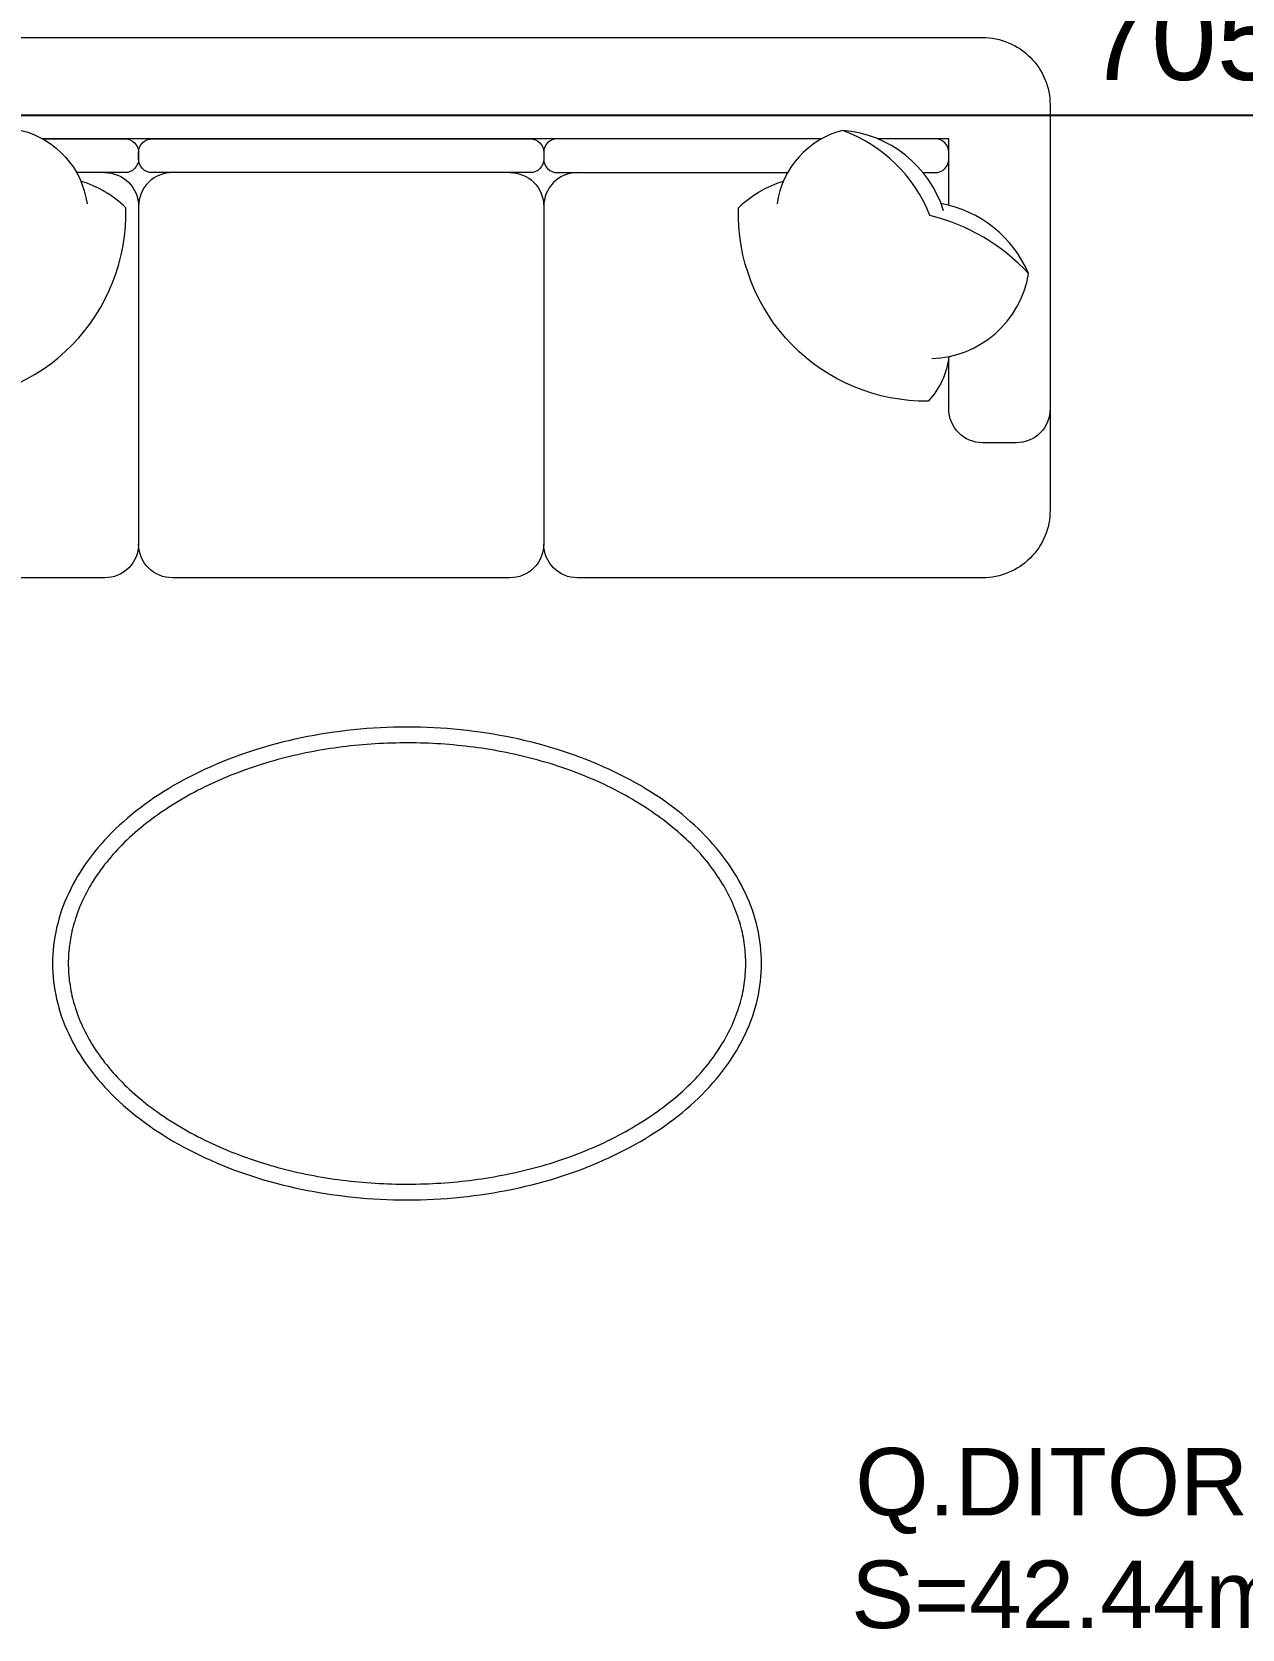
# Model space of a CAD drawing. Header units: centimetres. Extents: x 111832 to 117233, y -55119 to -48329.
# Drawn here: x 114171.2 to 114350.5, y -51262.7 to -51026.2 of the extents above; entities that cross this region are included whole.
import ezdxf

# ---------------------------------------------------------------- set-up
doc = ezdxf.new("R2010")
doc.units = ezdxf.units.CM
doc.header["$LTSCALE"] = 50
doc.header["$MEASUREMENT"] = 0
doc.layers.get('0').update_dxf_attribs({"color": 8})
doc.layers.add('COTE 50ème', color=1, linetype='Continuous')
doc.layers.add('DEMOL', color=7, linetype='Continuous', lineweight=60, true_color=0xe6ac00)
doc.layers.add('mobilimi', color=8, linetype='Continuous', lineweight=9)
doc.styles.add('RS_TEXT_1.50', font='arial.ttf', dxfattribs={"height": 12.5})
doc.styles.add('RS_TXT_50', font='arial.ttf', dxfattribs={"height": 12.5})
doc.dimstyles.new('RS_50CM_LINEAIRE', dxfattribs={"dimscale": 5, "dimtxt": 12.5, "dimasz": 1.5, "dimexe": 1, "dimexo": 2.5, "dimgap": 1, "dimtad": 1, "dimdec": 1, "dimrnd": 0.5, "dimdsep": 46, "dimtxsty": 'RS_TXT_50', "dimblk1": 'ARCHTICK', "dimblk2": 'ARCHTICK', "dimsah": 1, "dimcen": 2.5, "dimdle": 1, "dimclrt": 4, "dimadec": 0, "dimazin": 2, "dimtfac": 1, "dimtdec": 1, "dimtix": 1, "dimtmove": 2, "dimatfit": 3, "dimfxl": 1, "dimtolj": 1, "dimtzin": 0, "dimarcsym": 0})

# ---------------------------------------------------------------- blocks, each defined once
blk = doc.blocks.new('_ArchTick')
at = {"color": 0, "linetype": 'ByBlock', "const_width": 0.15}
blk.add_lwpolyline([(-0.5, -0.5), (0.5, 0.5)], dxfattribs=at)
blk = doc.blocks.new('*D1087')
at = {"layer": 'COTE 50ème', "color": 0, "lineweight": -2, "ltscale": 0.5, "transparency": 16777216}
for p, q in [((113989.37, -51025.23), (113989.37, -51043.52)), ((114694.37, -51025.23), (114694.37, -51043.52)), ((113984.37, -51038.52), (114699.37, -51038.52))]:
    blk.add_line(p, q, dxfattribs=at)
at = {"layer": 'Defpoints', "color": 0, "ltscale": 0.5, "transparency": 16777216}
for p in [(113989.37, -51012.73), (114694.37, -51012.73), (114694.37, -51038.52)]:
    blk.add_point(p, dxfattribs=at)
at = {"layer": 'COTE 50ème', "color": 0, "lineweight": -2, "ltscale": 0.5, "transparency": 16777216, "xscale": 7.5, "yscale": 7.5, "zscale": 7.5, "rotation": 180}
blk.add_blockref('_ArchTick', (113989.37, -51038.52), dxfattribs=at)
at = {"layer": 'COTE 50ème', "color": 0, "lineweight": -2, "ltscale": 0.5, "transparency": 16777216, "xscale": 7.5, "yscale": 7.5, "zscale": 7.5}
blk.add_blockref('_ArchTick', (114694.37, -51038.52), dxfattribs=at)
at = {"layer": 'COTE 50ème', "color": 4, "ltscale": 0.5, "transparency": 16777216, "insert": (114341.87, -51027.14), "char_height": 12.5, "attachment_point": 5, "style": 'RS_TXT_50'}
blk.add_mtext('\\A1;705', dxfattribs=at)

msp = doc.modelspace()

# ---------------------------------------------------------------- linework, layer by layer
at = {"layer": 'mobilimi'}
for points in [[(114322.04, -51097.02, -0.414214), (114312.04, -51107.02), (114252.04, -51107.02, -0.414214), (114247.04, -51102.02, -0.414214), (114242.04, -51107.02), (114192.04, -51107.02, -0.414214), (114187.04, -51102.02, -0.414214), (114182.04, -51107.02), (114122.04, -51107.02, -0.414214), (114112.04, -51097.02), (114112.04, -51037.02, -0.414214), (114122.04, -51027.02), (114312.04, -51027.02, -0.414214), (114322.04, -51037.02)], [(114189.04, -51042.02), (114245.04, -51042.02, -0.414214), (114247.04, -51044.02), (114247.04, -51045.02, -0.414214), (114245.04, -51047.02), (114189.04, -51047.02, -0.414214), (114187.04, -51045.02), (114187.04, -51044.02, -0.414214)]]:
    msp.add_lwpolyline(points, format="xyb", close=True, dxfattribs=at)
for points in [[(114154.75, -51052.69, -0.306663), (114169.67, -51040.77, -0.30633), (114179.41, -51051.66, 0.872847)], [(114306.27, -51052.69, 0.306663), (114291.35, -51040.77, 0.30633), (114281.61, -51051.66, -0.872847)], [(114318.86, -51061.97, 0.14773), (114304.25, -51053.38, 0.213343), (114291.35, -51040.77, 0.178662)], [(114172.81, -51042.02), (114185.04, -51042.02, -0.414214), (114187.04, -51044.02), (114187.04, -51045.02, -0.414214), (114185.04, -51047.02), (114177.85, -51047.02, -0.414214)], [(114288.21, -51042.02), (114249.04, -51042.02, 0.414214), (114247.04, -51044.02), (114247.04, -51045.02, 0.414214), (114249.04, -51047.02), (114283.17, -51047.02, 0.414214)], [(114305.04, -51042.02), (114296.52, -51042.02, 0.414214)], [(114303.23, -51047.02), (114305.04, -51047.02, 0.414214), (114307.04, -51045.02), (114307.04, -51044.02, 0.414214), (114305.04, -51042.02)], [(114153.97, -51074.27, 0.165541), (114157.06, -51080.87, 0.425989), (114185.14, -51052.23, 0.121523), (114178.48, -51048.28, -7.115464)], [(114182.04, -51047.02, -0.414214), (114187.04, -51052.02), (114187.04, -51102.02, -0.414214)], [(114192.04, -51047.02, 0.414214), (114187.04, -51052.02)], [(114242.04, -51047.02, -0.414214), (114247.04, -51052.02)], [(114252.04, -51047.02, 0.414214), (114247.04, -51052.02), (114247.04, -51102.02, 0.414214)], [(114307.05, -51074.27, -0.165541), (114303.96, -51080.87, -0.425989), (114275.88, -51052.23, -0.121523), (114282.55, -51048.28, 7.115464)], [(114304.53, -51074.57, 0.356772), (114318.86, -51061.97, 0.249542), (114305.88, -51051.58, -9.61688)], [(114322.04, -51082.02, -0.414214), (114317.04, -51087.02), (114312.04, -51087.02, -0.414214), (114307.04, -51082.02), (114307.04, -51074.27)]]:
    msp.add_lwpolyline(points, format="xyb", dxfattribs=at)
for points in [[(114288.21, -51042.02), (114172.81, -51042.02)], [(114307.04, -51051.84), (114307.04, -51042.02), (114296.52, -51042.02)]]:
    msp.add_lwpolyline(points, dxfattribs=at)
for points in [[(114174.3, -51164.14, 0), (114174.31, -51164.8, 0), (114174.33, -51165.46, 0), (114174.38, -51166.12, 0), (114174.45, -51166.78, 0), (114174.53, -51167.44, 0), (114174.63, -51168.1, 0), (114174.76, -51168.76, 0), (114174.9, -51169.42, 0), (114175.06, -51170.07, 0), (114175.23, -51170.72, 0), (114175.43, -51171.37, 0), (114175.64, -51172.02, 0), (114175.88, -51172.66, 0), (114176.13, -51173.3, 0), (114176.4, -51173.94, 0), (114176.69, -51174.57, 0), (114176.99, -51175.2, 0), (114177.31, -51175.83, 0), (114177.65, -51176.45, 0), (114178.01, -51177.07, 0), (114178.39, -51177.68, 0), (114178.78, -51178.29, 0), (114179.19, -51178.89, 0), (114179.62, -51179.49, 0), (114180.06, -51180.09, 0), (114180.53, -51180.67, 0), (114181, -51181.25, 0), (114181.5, -51181.83, 0), (114182.01, -51182.4, 0), (114182.53, -51182.96, 0), (114183.08, -51183.51, 0), (114183.63, -51184.06, 0), (114184.21, -51184.6, 0), (114184.8, -51185.14, 0), (114185.4, -51185.66, 0), (114186.02, -51186.18, 0), (114186.65, -51186.69, 0), (114187.3, -51187.19, 0), (114187.96, -51187.69, 0), (114188.63, -51188.17, 0), (114189.32, -51188.65, 0), (114190.03, -51189.12, 0), (114190.74, -51189.58, 0), (114191.47, -51190.03, 0), (114192.21, -51190.47, 0), (114192.97, -51190.9, 0), (114193.73, -51191.32, 0), (114194.51, -51191.74, 0), (114195.3, -51192.14, 0), (114196.1, -51192.53, 0), (114196.91, -51192.91, 0), (114197.73, -51193.28, 0), (114198.57, -51193.65, 0), (114199.41, -51194, 0), (114200.26, -51194.34, 0), (114201.12, -51194.67, 0), (114201.99, -51194.98, 0), (114202.87, -51195.29, 0), (114203.76, -51195.59, 0), (114204.66, -51195.87, 0), (114205.56, -51196.15, 0), (114206.48, -51196.41, 0), (114207.4, -51196.66, 0), (114208.32, -51196.9, 0), (114209.26, -51197.13, 0), (114210.2, -51197.34, 0), (114211.14, -51197.54, 0), (114212.09, -51197.74, 0), (114213.05, -51197.92, 0), (114214.01, -51198.08, 0), (114214.98, -51198.24, 0), (114215.95, -51198.38, 0), (114216.92, -51198.51, 0), (114217.9, -51198.63, 0), (114218.88, -51198.74, 0), (114219.86, -51198.83, 0), (114220.85, -51198.91, 0), (114221.84, -51198.98, 0), (114222.83, -51199.04, 0), (114223.82, -51199.08, 0), (114224.81, -51199.11, 0), (114225.8, -51199.13, 0), (114226.8, -51199.14, 0), (114227.79, -51199.13, 0), (114228.78, -51199.11, 0), (114229.78, -51199.08, 0), (114230.77, -51199.04, 0), (114231.76, -51198.98, 0), (114232.75, -51198.91, 0), (114233.73, -51198.83, 0), (114234.71, -51198.74, 0), (114235.7, -51198.63, 0), (114236.67, -51198.51, 0), (114237.65, -51198.38, 0), (114238.62, -51198.24, 0), (114239.58, -51198.08, 0), (114240.54, -51197.92, 0), (114241.5, -51197.74, 0), (114242.45, -51197.54, 0), (114243.4, -51197.34, 0), (114244.34, -51197.13, 0), (114245.27, -51196.9, 0), (114246.2, -51196.66, 0), (114247.12, -51196.41, 0), (114248.03, -51196.15, 0), (114248.93, -51195.87, 0), (114249.83, -51195.59, 0), (114250.72, -51195.29, 0), (114251.6, -51194.98, 0), (114252.47, -51194.67, 0), (114253.33, -51194.34, 0), (114254.19, -51194, 0), (114255.03, -51193.65, 0), (114255.86, -51193.28, 0), (114256.68, -51192.91, 0), (114257.49, -51192.53, 0), (114258.29, -51192.14, 0), (114259.08, -51191.74, 0), (114259.86, -51191.32, 0), (114260.63, -51190.9, 0), (114261.38, -51190.47, 0), (114262.12, -51190.03, 0), (114262.85, -51189.58, 0), (114263.57, -51189.12, 0), (114264.27, -51188.65, 0), (114264.96, -51188.17, 0), (114265.63, -51187.69, 0), (114266.3, -51187.19, 0), (114266.94, -51186.69, 0), (114267.58, -51186.18, 0), (114268.19, -51185.66, 0), (114268.8, -51185.14, 0), (114269.39, -51184.6, 0), (114269.96, -51184.06, 0), (114270.52, -51183.51, 0), (114271.06, -51182.96, 0), (114271.59, -51182.4, 0), (114272.1, -51181.83, 0), (114272.59, -51181.25, 0), (114273.07, -51180.67, 0), (114273.53, -51180.09, 0), (114273.97, -51179.49, 0), (114274.4, -51178.89, 0), (114274.81, -51178.29, 0), (114275.2, -51177.68, 0), (114275.58, -51177.07, 0), (114275.94, -51176.45, 0), (114276.28, -51175.83, 0), (114276.6, -51175.2, 0), (114276.91, -51174.57, 0), (114277.2, -51173.94, 0), (114277.46, -51173.3, 0), (114277.72, -51172.66, 0), (114277.95, -51172.02, 0), (114278.16, -51171.37, 0), (114278.36, -51170.72, 0), (114278.54, -51170.07, 0), (114278.7, -51169.42, 0), (114278.84, -51168.76, 0), (114278.96, -51168.1, 0), (114279.06, -51167.44, 0), (114279.15, -51166.78, 0), (114279.21, -51166.12, 0), (114279.26, -51165.46, 0), (114279.29, -51164.8, 0), (114279.3, -51164.14, 0), (114279.29, -51163.47, 0), (114279.26, -51162.81, 0), (114279.21, -51162.15, 0), (114279.15, -51161.49, 0), (114279.06, -51160.83, 0), (114278.96, -51160.17, 0), (114278.84, -51159.51, 0), (114278.7, -51158.86, 0), (114278.54, -51158.2, 0), (114278.36, -51157.55, 0), (114278.16, -51156.9, 0), (114277.95, -51156.26, 0), (114277.72, -51155.61, 0), (114277.46, -51154.97, 0), (114277.2, -51154.33, 0), (114276.91, -51153.7, 0), (114276.6, -51153.07, 0), (114276.28, -51152.44, 0), (114275.94, -51151.82, 0), (114275.58, -51151.2, 0), (114275.2, -51150.59, 0), (114274.81, -51149.98, 0), (114274.4, -51149.38, 0), (114273.97, -51148.78, 0), (114273.53, -51148.19, 0), (114273.07, -51147.6, 0), (114272.59, -51147.02, 0), (114272.1, -51146.45, 0), (114271.59, -51145.88, 0), (114271.06, -51145.32, 0), (114270.52, -51144.76, 0), (114269.96, -51144.21, 0), (114269.39, -51143.67, 0), (114268.8, -51143.14, 0), (114268.19, -51142.61, 0), (114267.58, -51142.09, 0), (114266.94, -51141.58, 0), (114266.3, -51141.08, 0), (114265.63, -51140.59, 0), (114264.96, -51140.1, 0), (114264.27, -51139.62, 0), (114263.57, -51139.15, 0), (114262.85, -51138.7, 0), (114262.12, -51138.25, 0), (114261.38, -51137.8, 0), (114260.63, -51137.37, 0), (114259.86, -51136.95, 0), (114259.08, -51136.54, 0), (114258.29, -51136.14, 0), (114257.49, -51135.74, 0), (114256.68, -51135.36, 0), (114255.86, -51134.99, 0), (114255.03, -51134.63, 0), (114254.19, -51134.28, 0), (114253.33, -51133.94, 0), (114252.47, -51133.61, 0), (114251.6, -51133.29, 0), (114250.72, -51132.98, 0), (114249.83, -51132.69, 0), (114248.93, -51132.4, 0), (114248.03, -51132.13, 0), (114247.12, -51131.86, 0), (114246.2, -51131.61, 0), (114245.27, -51131.38, 0), (114244.34, -51131.15, 0), (114243.4, -51130.93, 0), (114242.45, -51130.73, 0), (114241.5, -51130.54, 0), (114240.54, -51130.36, 0), (114239.58, -51130.19, 0), (114238.62, -51130.04, 0), (114237.65, -51129.89, 0), (114236.67, -51129.76, 0), (114235.7, -51129.64, 0), (114234.71, -51129.54, 0), (114233.73, -51129.44, 0), (114232.75, -51129.36, 0), (114231.76, -51129.29, 0), (114230.77, -51129.24, 0), (114229.78, -51129.19, 0), (114228.78, -51129.16, 0), (114227.79, -51129.14, 0), (114226.8, -51129.14, 0), (114225.8, -51129.14, 0), (114224.81, -51129.16, 0), (114223.82, -51129.19, 0), (114222.83, -51129.24, 0), (114221.84, -51129.29, 0), (114220.85, -51129.36, 0), (114219.86, -51129.44, 0), (114218.88, -51129.54, 0), (114217.9, -51129.64, 0), (114216.92, -51129.76, 0), (114215.95, -51129.89, 0), (114214.98, -51130.04, 0), (114214.01, -51130.19, 0), (114213.05, -51130.36, 0), (114212.09, -51130.54, 0), (114211.14, -51130.73, 0), (114210.2, -51130.93, 0), (114209.26, -51131.15, 0), (114208.32, -51131.38, 0), (114207.4, -51131.61, 0), (114206.48, -51131.86, 0), (114205.56, -51132.13, 0), (114204.66, -51132.4, 0), (114203.76, -51132.69, 0), (114202.87, -51132.98, 0), (114201.99, -51133.29, 0), (114201.12, -51133.61, 0), (114200.26, -51133.94, 0), (114199.41, -51134.28, 0), (114198.57, -51134.63, 0), (114197.73, -51134.99, 0), (114196.91, -51135.36, 0), (114196.1, -51135.74, 0), (114195.3, -51136.14, 0), (114194.51, -51136.54, 0), (114193.73, -51136.95, 0), (114192.97, -51137.37, 0), (114192.21, -51137.8, 0), (114191.47, -51138.25, 0), (114190.74, -51138.7, 0), (114190.03, -51139.15, 0), (114189.32, -51139.62, 0), (114188.63, -51140.1, 0), (114187.96, -51140.59, 0), (114187.3, -51141.08, 0), (114186.65, -51141.58, 0), (114186.02, -51142.09, 0), (114185.4, -51142.61, 0), (114184.8, -51143.14, 0), (114184.21, -51143.67, 0), (114183.63, -51144.21, 0), (114183.08, -51144.76, 0), (114182.53, -51145.32, 0), (114182.01, -51145.88, 0), (114181.5, -51146.45, 0), (114181, -51147.02, 0), (114180.53, -51147.6, 0), (114180.06, -51148.19, 0), (114179.62, -51148.78, 0), (114179.19, -51149.38, 0), (114178.78, -51149.98, 0), (114178.39, -51150.59, 0), (114178.01, -51151.2, 0), (114177.65, -51151.82, 0), (114177.31, -51152.44, 0), (114176.99, -51153.07, 0), (114176.69, -51153.7, 0), (114176.4, -51154.33, 0), (114176.13, -51154.97, 0), (114175.88, -51155.61, 0), (114175.64, -51156.26, 0), (114175.43, -51156.9, 0), (114175.23, -51157.55, 0), (114175.06, -51158.2, 0), (114174.9, -51158.86, 0), (114174.76, -51159.51, 0), (114174.63, -51160.17, 0), (114174.53, -51160.83, 0), (114174.45, -51161.49, 0), (114174.38, -51162.15, 0), (114174.33, -51162.81, 0), (114174.31, -51163.47, 0), (114174.3, -51164.14, 0)], [(114176.63, -51164.14, 0), (114176.63, -51164.49, 0), (114176.64, -51164.85, 0), (114176.66, -51165.22, 0), (114176.68, -51165.58, 0), (114176.71, -51165.94, 0), (114176.74, -51166.31, 0), (114176.78, -51166.68, 0), (114176.83, -51167.04, 0), (114176.89, -51167.41, 0), (114176.95, -51167.78, 0), (114177.02, -51168.16, 0), (114177.09, -51168.53, 0), (114177.17, -51168.9, 0), (114177.26, -51169.28, 0), (114177.36, -51169.66, 0), (114177.46, -51170.03, 0), (114177.58, -51170.41, 0), (114177.69, -51170.79, 0), (114177.82, -51171.17, 0), (114177.96, -51171.55, 0), (114178.1, -51171.93, 0), (114178.25, -51172.32, 0), (114178.4, -51172.7, 0), (114178.57, -51173.08, 0), (114178.74, -51173.46, 0), (114178.92, -51173.85, 0), (114179.11, -51174.23, 0), (114179.31, -51174.61, 0), (114179.52, -51175, 0), (114179.73, -51175.38, 0), (114179.95, -51175.76, 0), (114180.18, -51176.14, 0), (114180.42, -51176.53, 0), (114180.66, -51176.91, 0), (114180.92, -51177.28, 0), (114181.18, -51177.66, 0), (114181.45, -51178.04, 0), (114181.73, -51178.42, 0), (114182.01, -51178.79, 0), (114182.31, -51179.16, 0), (114182.61, -51179.54, 0), (114182.92, -51179.91, 0), (114183.24, -51180.27, 0), (114183.57, -51180.64, 0), (114183.9, -51181, 0), (114184.25, -51181.37, 0), (114184.6, -51181.73, 0), (114184.96, -51182.08, 0), (114185.33, -51182.44, 0), (114185.71, -51182.79, 0), (114186.09, -51183.14, 0), (114186.49, -51183.49, 0), (114186.89, -51183.84, 0), (114187.3, -51184.18, 0), (114187.71, -51184.52, 0), (114188.13, -51184.85, 0), (114188.56, -51185.19, 0), (114189, -51185.52, 0), (114189.44, -51185.84, 0), (114189.9, -51186.17, 0), (114190.35, -51186.49, 0), (114190.82, -51186.8, 0), (114191.29, -51187.12, 0), (114191.76, -51187.42, 0), (114192.25, -51187.73, 0), (114192.73, -51188.03, 0), (114193.23, -51188.33, 0), (114193.73, -51188.62, 0), (114194.23, -51188.91, 0), (114194.75, -51189.19, 0), (114195.26, -51189.47, 0), (114195.78, -51189.75, 0), (114196.31, -51190.02, 0), (114196.84, -51190.28, 0), (114197.38, -51190.54, 0), (114197.92, -51190.8, 0), (114198.47, -51191.05, 0), (114199.02, -51191.3, 0), (114199.58, -51191.54, 0), (114200.14, -51191.77, 0), (114200.7, -51192, 0), (114201.27, -51192.23, 0), (114201.84, -51192.44, 0), (114202.42, -51192.66, 0), (114203, -51192.86, 0), (114203.57, -51193.07, 0), (114204.15, -51193.26, 0), (114204.74, -51193.45, 0), (114205.32, -51193.64, 0), (114205.9, -51193.82, 0), (114206.49, -51193.99, 0), (114207.08, -51194.16, 0), (114207.67, -51194.32, 0), (114208.26, -51194.48, 0), (114208.85, -51194.63, 0), (114209.44, -51194.78, 0), (114210.03, -51194.92, 0), (114210.63, -51195.06, 0), (114211.22, -51195.19, 0), (114211.82, -51195.31, 0), (114212.42, -51195.43, 0), (114213.01, -51195.55, 0), (114213.61, -51195.66, 0), (114214.21, -51195.76, 0), (114214.82, -51195.86, 0), (114215.42, -51195.96, 0), (114216.02, -51196.05, 0), (114216.62, -51196.13, 0), (114217.23, -51196.21, 0), (114217.83, -51196.28, 0), (114218.44, -51196.35, 0), (114219.04, -51196.42, 0), (114219.65, -51196.47, 0), (114220.26, -51196.53, 0), (114220.86, -51196.58, 0), (114221.47, -51196.62, 0), (114222.08, -51196.66, 0), (114222.69, -51196.7, 0), (114223.29, -51196.73, 0), (114223.9, -51196.75, 0), (114224.51, -51196.77, 0), (114225.12, -51196.79, 0), (114225.73, -51196.8, 0), (114226.34, -51196.8, 0), (114226.95, -51196.8, 0), (114227.56, -51196.8, 0), (114228.17, -51196.79, 0), (114228.78, -51196.78, 0), (114229.39, -51196.76, 0), (114229.99, -51196.74, 0), (114230.6, -51196.71, 0), (114231.21, -51196.68, 0), (114231.82, -51196.64, 0), (114232.43, -51196.6, 0), (114233.03, -51196.55, 0), (114233.64, -51196.5, 0), (114234.25, -51196.45, 0), (114234.85, -51196.38, 0), (114235.46, -51196.32, 0), (114236.06, -51196.25, 0), (114236.67, -51196.17, 0), (114237.27, -51196.09, 0), (114237.87, -51196, 0), (114238.48, -51195.91, 0), (114239.08, -51195.81, 0), (114239.68, -51195.71, 0), (114240.28, -51195.6, 0), (114240.88, -51195.49, 0), (114241.48, -51195.37, 0), (114242.07, -51195.25, 0), (114242.67, -51195.12, 0), (114243.26, -51194.99, 0), (114243.86, -51194.85, 0), (114244.45, -51194.71, 0), (114245.04, -51194.56, 0), (114245.63, -51194.4, 0), (114246.22, -51194.24, 0), (114246.81, -51194.08, 0), (114247.4, -51193.91, 0), (114247.98, -51193.73, 0), (114248.57, -51193.55, 0), (114249.15, -51193.36, 0), (114249.73, -51193.17, 0), (114250.31, -51192.97, 0), (114250.89, -51192.76, 0), (114251.46, -51192.55, 0), (114252.04, -51192.34, 0), (114252.61, -51192.11, 0), (114253.17, -51191.89, 0), (114253.74, -51191.65, 0), (114254.29, -51191.42, 0), (114254.85, -51191.17, 0), (114255.4, -51190.93, 0), (114255.94, -51190.67, 0), (114256.48, -51190.41, 0), (114257.02, -51190.15, 0), (114257.55, -51189.88, 0), (114258.07, -51189.61, 0), (114258.59, -51189.33, 0), (114259.1, -51189.05, 0), (114259.61, -51188.76, 0), (114260.12, -51188.47, 0), (114260.61, -51188.18, 0), (114261.1, -51187.88, 0), (114261.59, -51187.58, 0), (114262.07, -51187.27, 0), (114262.54, -51186.96, 0), (114263.01, -51186.65, 0), (114263.47, -51186.33, 0), (114263.92, -51186.01, 0), (114264.37, -51185.68, 0), (114264.81, -51185.35, 0), (114265.25, -51185.02, 0), (114265.67, -51184.69, 0), (114266.09, -51184.35, 0), (114266.5, -51184.01, 0), (114266.91, -51183.66, 0), (114267.3, -51183.32, 0), (114267.69, -51182.97, 0), (114268.07, -51182.62, 0), (114268.45, -51182.26, 0), (114268.81, -51181.91, 0), (114269.17, -51181.55, 0), (114269.52, -51181.19, 0), (114269.86, -51180.82, 0), (114270.19, -51180.46, 0), (114270.52, -51180.09, 0), (114270.83, -51179.72, 0), (114271.14, -51179.35, 0), (114271.43, -51178.98, 0), (114271.72, -51178.6, 0), (114272.01, -51178.23, 0), (114272.28, -51177.85, 0), (114272.55, -51177.47, 0), (114272.8, -51177.1, 0), (114273.05, -51176.72, 0), (114273.29, -51176.33, 0), (114273.53, -51175.95, 0), (114273.75, -51175.57, 0), (114273.97, -51175.19, 0), (114274.18, -51174.81, 0), (114274.38, -51174.42, 0), (114274.57, -51174.04, 0), (114274.76, -51173.66, 0), (114274.94, -51173.27, 0), (114275.11, -51172.89, 0), (114275.27, -51172.51, 0), (114275.42, -51172.12, 0), (114275.57, -51171.74, 0), (114275.71, -51171.36, 0), (114275.84, -51170.98, 0), (114275.96, -51170.6, 0), (114276.07, -51170.22, 0), (114276.18, -51169.85, 0), (114276.28, -51169.47, 0), (114276.38, -51169.09, 0), (114276.46, -51168.72, 0), (114276.54, -51168.34, 0), (114276.61, -51167.97, 0), (114276.68, -51167.6, 0), (114276.74, -51167.23, 0), (114276.79, -51166.86, 0), (114276.83, -51166.49, 0), (114276.87, -51166.13, 0), (114276.9, -51165.76, 0), (114276.93, -51165.4, 0), (114276.94, -51165.03, 0), (114276.96, -51164.67, 0), (114276.96, -51164.32, 0), (114276.96, -51163.96, 0), (114276.96, -51163.6, 0), (114276.94, -51163.24, 0), (114276.93, -51162.88, 0), (114276.9, -51162.51, 0), (114276.87, -51162.15, 0), (114276.83, -51161.78, 0), (114276.79, -51161.41, 0), (114276.74, -51161.04, 0), (114276.68, -51160.67, 0), (114276.61, -51160.3, 0), (114276.54, -51159.93, 0), (114276.46, -51159.56, 0), (114276.38, -51159.18, 0), (114276.28, -51158.81, 0), (114276.18, -51158.43, 0), (114276.07, -51158.05, 0), (114275.96, -51157.67, 0), (114275.84, -51157.29, 0), (114275.71, -51156.91, 0), (114275.57, -51156.53, 0), (114275.42, -51156.15, 0), (114275.27, -51155.77, 0), (114275.11, -51155.38, 0), (114274.94, -51155, 0), (114274.76, -51154.62, 0), (114274.57, -51154.23, 0), (114274.38, -51153.85, 0), (114274.18, -51153.47, 0), (114273.97, -51153.08, 0), (114273.75, -51152.7, 0), (114273.53, -51152.32, 0), (114273.29, -51151.94, 0), (114273.05, -51151.56, 0), (114272.8, -51151.18, 0), (114272.55, -51150.8, 0), (114272.28, -51150.42, 0), (114272.01, -51150.05, 0), (114271.72, -51149.67, 0), (114271.43, -51149.3, 0), (114271.14, -51148.92, 0), (114270.83, -51148.55, 0), (114270.52, -51148.18, 0), (114270.19, -51147.82, 0), (114269.86, -51147.45, 0), (114269.52, -51147.09, 0), (114269.17, -51146.73, 0), (114268.81, -51146.37, 0), (114268.45, -51146.01, 0), (114268.07, -51145.66, 0), (114267.69, -51145.31, 0), (114267.3, -51144.96, 0), (114266.91, -51144.61, 0), (114266.5, -51144.27, 0), (114266.09, -51143.93, 0), (114265.67, -51143.59, 0), (114265.25, -51143.25, 0), (114264.81, -51142.92, 0), (114264.37, -51142.59, 0), (114263.92, -51142.27, 0), (114263.47, -51141.95, 0), (114263.01, -51141.63, 0), (114262.54, -51141.31, 0), (114262.07, -51141, 0), (114261.59, -51140.7, 0), (114261.1, -51140.39, 0), (114260.61, -51140.09, 0), (114260.12, -51139.8, 0), (114259.61, -51139.51, 0), (114259.1, -51139.22, 0), (114258.59, -51138.94, 0), (114258.07, -51138.66, 0), (114257.55, -51138.39, 0), (114257.02, -51138.12, 0), (114256.48, -51137.86, 0), (114255.94, -51137.6, 0), (114255.4, -51137.35, 0), (114254.85, -51137.1, 0), (114254.29, -51136.86, 0), (114253.74, -51136.62, 0), (114253.17, -51136.39, 0), (114252.61, -51136.16, 0), (114252.04, -51135.94, 0), (114251.46, -51135.72, 0), (114250.89, -51135.51, 0), (114250.31, -51135.31, 0), (114249.73, -51135.11, 0), (114249.15, -51134.91, 0), (114248.57, -51134.73, 0), (114247.98, -51134.54, 0), (114247.4, -51134.37, 0), (114246.81, -51134.2, 0), (114246.22, -51134.03, 0), (114245.63, -51133.87, 0), (114245.04, -51133.72, 0), (114244.45, -51133.57, 0), (114243.86, -51133.42, 0), (114243.26, -51133.28, 0), (114242.67, -51133.15, 0), (114242.07, -51133.02, 0), (114241.48, -51132.9, 0), (114240.88, -51132.78, 0), (114240.28, -51132.67, 0), (114239.68, -51132.56, 0), (114239.08, -51132.46, 0), (114238.48, -51132.36, 0), (114237.87, -51132.27, 0), (114237.27, -51132.18, 0), (114236.67, -51132.1, 0), (114236.06, -51132.03, 0), (114235.46, -51131.96, 0), (114234.85, -51131.89, 0), (114234.25, -51131.83, 0), (114233.64, -51131.77, 0), (114233.03, -51131.72, 0), (114232.43, -51131.67, 0), (114231.82, -51131.63, 0), (114231.21, -51131.59, 0), (114230.6, -51131.56, 0), (114229.99, -51131.53, 0), (114229.39, -51131.51, 0), (114228.78, -51131.49, 0), (114228.17, -51131.48, 0), (114227.56, -51131.47, 0), (114226.95, -51131.47, 0), (114226.34, -51131.47, 0), (114225.73, -51131.48, 0), (114225.12, -51131.49, 0), (114224.51, -51131.5, 0), (114223.9, -51131.52, 0), (114223.29, -51131.55, 0), (114222.69, -51131.58, 0), (114222.08, -51131.61, 0), (114221.47, -51131.65, 0), (114220.86, -51131.7, 0), (114220.26, -51131.74, 0), (114219.65, -51131.8, 0), (114219.04, -51131.86, 0), (114218.44, -51131.92, 0), (114217.83, -51131.99, 0), (114217.23, -51132.06, 0), (114216.62, -51132.14, 0), (114216.02, -51132.23, 0), (114215.42, -51132.32, 0), (114214.82, -51132.41, 0), (114214.21, -51132.51, 0), (114213.61, -51132.61, 0), (114213.01, -51132.72, 0), (114212.42, -51132.84, 0), (114211.82, -51132.96, 0), (114211.22, -51133.09, 0), (114210.63, -51133.22, 0), (114210.03, -51133.35, 0), (114209.44, -51133.49, 0), (114208.85, -51133.64, 0), (114208.26, -51133.79, 0), (114207.67, -51133.95, 0), (114207.08, -51134.11, 0), (114206.49, -51134.28, 0), (114205.9, -51134.46, 0), (114205.32, -51134.64, 0), (114204.74, -51134.82, 0), (114204.15, -51135.01, 0), (114203.57, -51135.21, 0), (114203, -51135.41, 0), (114202.42, -51135.62, 0), (114201.84, -51135.83, 0), (114201.27, -51136.05, 0), (114200.7, -51136.27, 0), (114200.14, -51136.5, 0), (114199.58, -51136.74, 0), (114199.02, -51136.98, 0), (114198.47, -51137.22, 0), (114197.92, -51137.47, 0), (114197.38, -51137.73, 0), (114196.84, -51137.99, 0), (114196.31, -51138.26, 0), (114195.78, -51138.53, 0), (114195.26, -51138.8, 0), (114194.75, -51139.08, 0), (114194.23, -51139.37, 0), (114193.73, -51139.65, 0), (114193.23, -51139.95, 0), (114192.73, -51140.24, 0), (114192.25, -51140.54, 0), (114191.76, -51140.85, 0), (114191.29, -51141.16, 0), (114190.82, -51141.47, 0), (114190.35, -51141.79, 0), (114189.9, -51142.11, 0), (114189.44, -51142.43, 0), (114189, -51142.76, 0), (114188.56, -51143.09, 0), (114188.13, -51143.42, 0), (114187.71, -51143.76, 0), (114187.3, -51144.1, 0), (114186.89, -51144.44, 0), (114186.49, -51144.78, 0), (114186.09, -51145.13, 0), (114185.71, -51145.48, 0), (114185.33, -51145.83, 0), (114184.96, -51146.19, 0), (114184.6, -51146.55, 0), (114184.25, -51146.91, 0), (114183.9, -51147.27, 0), (114183.57, -51147.63, 0), (114183.24, -51148, 0), (114182.92, -51148.37, 0), (114182.61, -51148.74, 0), (114182.31, -51149.11, 0), (114182.01, -51149.48, 0), (114181.73, -51149.86, 0), (114181.45, -51150.23, 0), (114181.18, -51150.61, 0), (114180.92, -51150.99, 0), (114180.66, -51151.37, 0), (114180.42, -51151.75, 0), (114180.18, -51152.13, 0), (114179.95, -51152.51, 0), (114179.73, -51152.89, 0), (114179.52, -51153.28, 0), (114179.31, -51153.66, 0), (114179.11, -51154.04, 0), (114178.92, -51154.43, 0), (114178.74, -51154.81, 0), (114178.57, -51155.19, 0), (114178.4, -51155.57, 0), (114178.25, -51155.96, 0), (114178.1, -51156.34, 0), (114177.96, -51156.72, 0), (114177.82, -51157.1, 0), (114177.69, -51157.48, 0), (114177.58, -51157.86, 0), (114177.46, -51158.24, 0), (114177.36, -51158.62, 0), (114177.26, -51158.99, 0), (114177.17, -51159.37, 0), (114177.09, -51159.74, 0), (114177.02, -51160.12, 0), (114176.95, -51160.49, 0), (114176.89, -51160.86, 0), (114176.83, -51161.23, 0), (114176.78, -51161.6, 0), (114176.74, -51161.97, 0), (114176.71, -51162.33, 0), (114176.68, -51162.7, 0), (114176.66, -51163.06, 0), (114176.64, -51163.42, 0), (114176.63, -51163.78, 0), (114176.63, -51164.14, 0)]]:
    msp.add_polyline3d(points, dxfattribs=at)

# ---------------------------------------------------------------- texts
at = {"layer": 'DEMOL', "lineweight": -2, "insert": (114326.94, -51249.28), "char_height": 10, "width": 93.9293, "attachment_point": 5, "style": 'RS_TEXT_1.50'}
msp.add_mtext('Q.DITORË\\PS=42.44m²', dxfattribs=at)

# ---------------------------------------------------------------- dimensions: what is measured, and where the dimension line sits
at = {"layer": 'COTE 50ème', "ltscale": 0.5}
dim = msp.add_linear_dim(base=(114694.37, -51038.52), p1=(113989.37, -51012.73), p2=(114694.37, -51012.73), dimstyle='RS_50CM_LINEAIRE', dxfattribs=at)
dim.commit()
dim.dimension.update_dxf_attribs({"geometry": '*D1087', "text_midpoint": (114341.87, -51027.14)})

doc.saveas('drawing.dxf')
